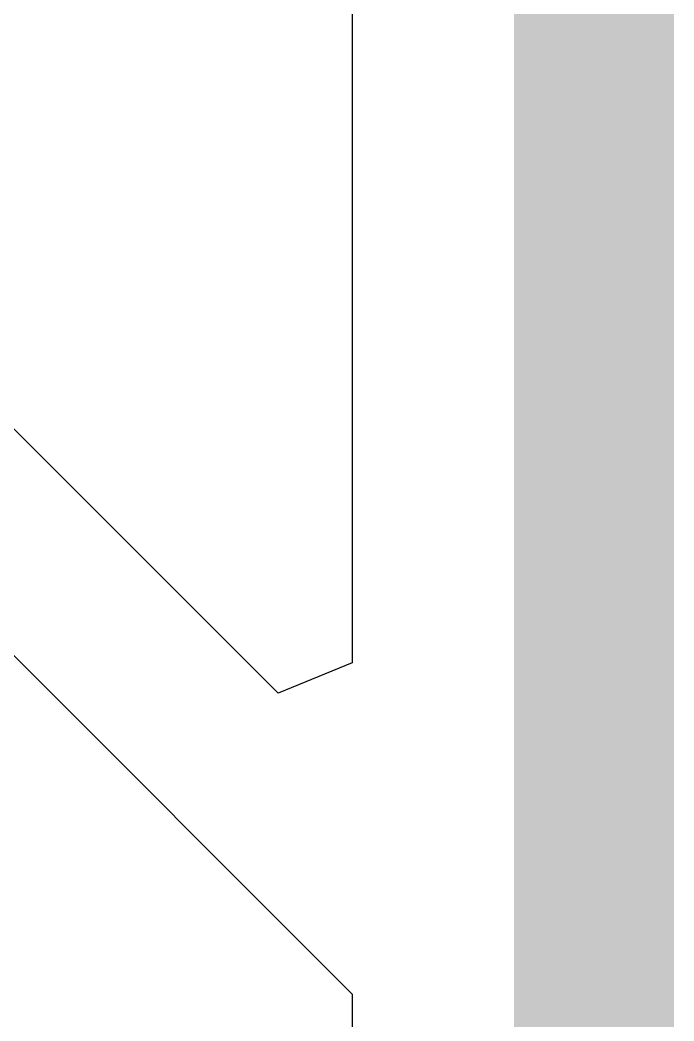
# Model space of a CAD drawing. Header units: millimetres. Extents: x 9.6 to 105, y 7.6 to 66.9.
# Drawn here: x 90.573 to 91.612, y 23.792 to 25.382 of the extents above; entities that cross this region are included whole.
import ezdxf

# ---------------------------------------------------------------- set-up
doc = ezdxf.new("R2010")
doc.units = ezdxf.units.MM
doc.layers.add('TopLayer', color=1, linetype='Continuous')

msp = doc.modelspace()

# ---------------------------------------------------------------- linework, layer by layer
at = {"layer": 'TopLayer'}
for p, q in [((91.1001, 27.9903), (91.1001, 24.3613)), ((90.9828, 24.3127), (90.0866, 25.2089)), ((89.9063, 25.0287), (91.1001, 23.8349)), ((91.1001, 24.3613), (90.9828, 24.3127)), ((91.1001, 23.8349), (91.1001, 21.8385))]:
    msp.add_line(p, q, dxfattribs=at)
at = {"layer": 'TopLayer', "const_width": 0.254}
msp.add_lwpolyline([(91.4845, 21.3635), (91.4845, 28.1495)], dxfattribs=at)

doc.saveas('drawing.dxf')
